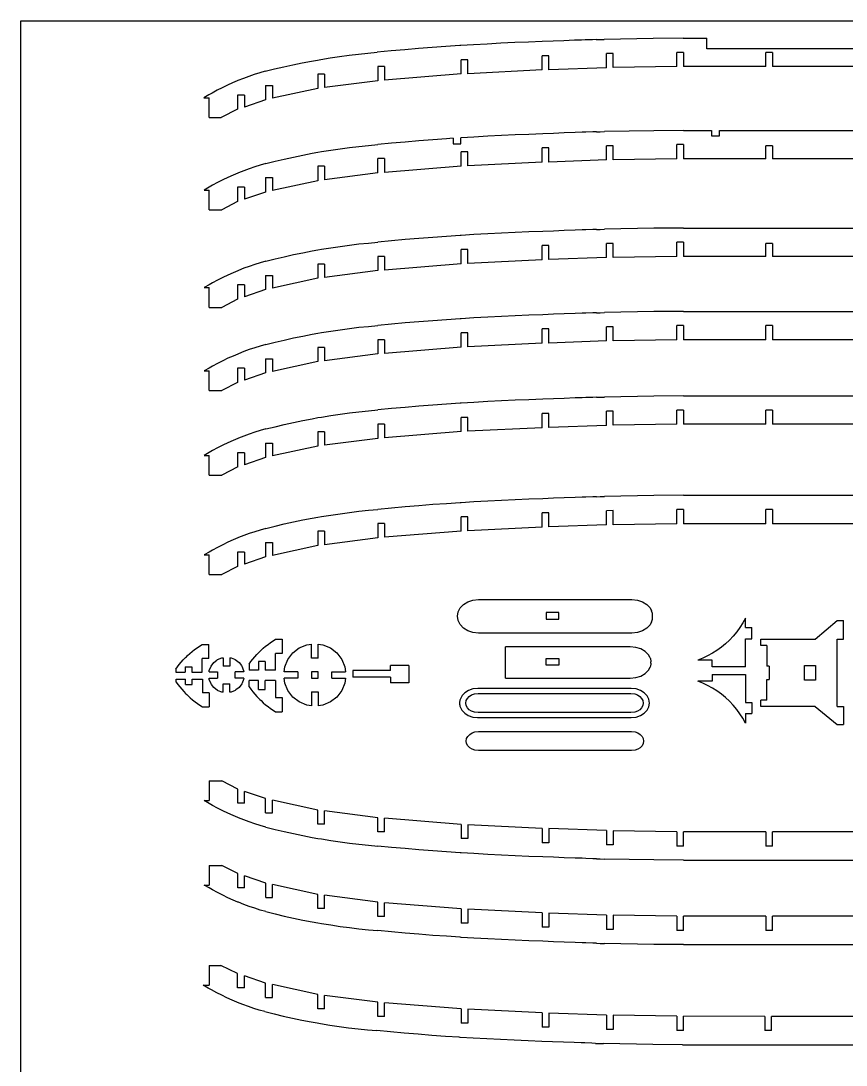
# Model space of a CAD drawing. Extents: x -131 to 131, y -146 to 146.
# Drawn here: x -130.7 to -9.9, y -7.2 to 145.6 of the extents above; entities that cross this region are included whole.
import ezdxf

# ---------------------------------------------------------------- set-up
doc = ezdxf.new("R2010")
doc.units = 0
doc.header["$MEASUREMENT"] = 0
doc.layers.get('0').update_dxf_attribs({"linetype": 'CONTINUOUS'})

msp = doc.modelspace()

# ---------------------------------------------------------------- linework, layer by layer
for p, q in [((-130.66, -145.62), (-130.66, 145.62)), ((-130.66, 145.62), (130.66, 145.62)), ((-64.42, 142.13), (-66.27, 142.02)), ((-62.4, 142.24), (-64.42, 142.13)), ((-60.39, 142.35), (-62.4, 142.24)), ((-58.38, 142.44), (-60.39, 142.35)), ((-56.36, 142.52), (-58.38, 142.44)), ((-54.35, 142.59), (-56.36, 142.52)), ((-52.77, 142.66), (-54.35, 142.59)), ((-51.2, 142.73), (-52.77, 142.66)), ((-49.62, 142.78), (-51.2, 142.73)), ((-48.6, 142.82), (-49.62, 142.78)), ((-48.05, 142.84), (-48.6, 142.82)), ((-47, 142.87), (-48.05, 142.84)), ((-46.47, 142.88), (-47, 142.87)), ((-46.47, 142.88), (-45.97, 142.9)), ((-45.97, 142.9), (-45.3, 142.92)), ((-38.11, 143.06), (-45.3, 142.92)), ((-33.74, 143.09), (-38.11, 143.06)), ((-33.74, 143.09), (-30.27, 143.09)), ((-30.27, 141.54), (-30.27, 143.09)), ((-84, 140.41), (-82.63, 140.6)), ((-82.63, 140.6), (-81.25, 140.76)), ((-81.25, 140.76), (-79.87, 140.9)), ((-79.87, 140.9), (-78.49, 141.03)), ((-76.48, 141.22), (-78.49, 141.03)), ((-74.47, 141.4), (-76.48, 141.22)), ((-72.46, 141.57), (-74.47, 141.4)), ((-70.45, 141.72), (-72.46, 141.57)), ((-68.44, 141.87), (-70.45, 141.72)), ((-66.43, 142.01), (-68.44, 141.87)), ((-66.27, 142.02), (-66.43, 142.01)), ((-43.97, 140.86), (-44.94, 140.85)), ((-44.94, 138.77), (-44.94, 140.85)), ((-43.97, 138.78), (-43.97, 140.86)), ((-33.67, 141.02), (-34.64, 141.02)), ((-34.64, 138.94), (-34.64, 141.02)), ((-33.67, 141.02), (-33.67, 138.94)), ((17.56, 141.54), (-30.27, 141.54)), ((-20.66, 141.01), (-21.63, 141.01)), ((-21.63, 138.93), (-21.63, 141.01)), ((-20.66, 141.01), (-20.66, 138.93)), ((-92.19, 138.9), (-90.83, 139.2)), ((-90.83, 139.2), (-89.48, 139.48)), ((-89.48, 139.48), (-88.11, 139.74)), ((-88.11, 139.74), (-87.24, 139.9)), ((-87.24, 139.9), (-86.75, 139.99)), ((-86.75, 139.99), (-85.38, 140.21)), ((-85.38, 140.21), (-84, 140.41)), ((-65.23, 139.94), (-66.2, 139.94)), ((-66.2, 137.86), (-66.2, 139.94)), ((-65.23, 137.9), (-65.23, 139.94)), ((-53.38, 140.53), (-54.35, 140.53)), ((-54.35, 138.44), (-54.35, 140.53)), ((-53.38, 138.47), (-53.38, 140.53)), ((-96.5, 137.76), (-97.3, 137.49)), ((-95.7, 138.01), (-96.5, 137.76)), ((-94.89, 138.25), (-95.7, 138.01)), ((-94.89, 138.25), (-93.54, 138.59)), ((-93.54, 138.59), (-92.19, 138.9)), ((-86.2, 137.82), (-87.17, 137.82)), ((-87.17, 137.82), (-87.17, 135.74)), ((-86.2, 137.82), (-86.2, 135.87)), ((-77.44, 138.95), (-78.41, 138.95)), ((-78.41, 138.95), (-78.41, 136.87)), ((-77.44, 138.95), (-77.44, 136.95)), ((-66.2, 137.86), (-77.44, 136.95)), ((-54.35, 138.44), (-65.23, 137.9)), ((-44.94, 138.77), (-53.38, 138.47)), ((-34.64, 138.94), (-43.97, 138.78)), ((-21.63, 138.93), (-33.67, 138.94)), ((-7.11, 138.93), (-20.66, 138.93)), ((-100.42, 136.22), (-101.19, 135.85)), ((-99.66, 136.56), (-100.42, 136.22)), ((-98.99, 136.85), (-99.66, 136.56)), ((-98.88, 136.89), (-98.99, 136.85)), ((-98.09, 137.2), (-98.88, 136.89)), ((-97.3, 137.49), (-98.09, 137.2)), ((-94.85, 136.17), (-93.84, 136.17)), ((-94.85, 136.17), (-94.85, 134.09)), ((-93.84, 136.17), (-93.84, 134.31)), ((-78.41, 136.87), (-86.2, 135.87)), ((-103.17, 134.8), (-103.9, 134.38)), ((-102.68, 135.07), (-103.17, 134.8)), ((-101.94, 135.47), (-102.68, 135.07)), ((-101.19, 135.85), (-101.94, 135.47)), ((-97.94, 134.77), (-98.95, 134.77)), ((-98.95, 134.77), (-98.95, 132.69)), ((-97.94, 134.77), (-97.94, 133.02)), ((-87.17, 135.74), (-93.84, 134.31)), ((-103.9, 134.38), (-103.09, 134.38)), ((-103.09, 131.49), (-103.09, 134.38)), ((-94.85, 134.09), (-97.94, 133.02)), ((-103.09, 131.49), (-101.34, 131.49)), ((-98.95, 132.69), (-101.34, 131.49)), ((-68.37, 128.37), (-70.38, 128.22)), ((-67.4, 128.44), (-68.37, 128.37)), ((-67.4, 128.44), (-67.4, 127.65)), ((-66.2, 128.52), (-66.24, 128.51)), ((-66.24, 127.65), (-66.24, 128.51)), ((-64.34, 128.63), (-66.2, 128.52)), ((-62.33, 128.75), (-64.34, 128.63)), ((-60.31, 128.85), (-62.33, 128.75)), ((-58.3, 128.94), (-60.31, 128.85)), ((-56.29, 129.02), (-58.3, 128.94)), ((-54.27, 129.1), (-56.29, 129.02)), ((-52.7, 129.16), (-54.27, 129.1)), ((-51.12, 129.23), (-52.7, 129.16)), ((-49.55, 129.28), (-51.12, 129.23)), ((-48.52, 129.32), (-49.55, 129.28)), ((-47.97, 129.34), (-48.52, 129.32)), ((-46.93, 129.37), (-47.97, 129.34)), ((-46.4, 129.39), (-46.93, 129.37)), ((-46.4, 129.39), (-45.89, 129.4)), ((-45.89, 129.4), (-45.23, 129.42)), ((-38.03, 129.56), (-45.23, 129.42)), ((-33.67, 129.59), (-38.03, 129.56)), ((-33.67, 129.59), (-29.57, 129.59)), ((-29.57, 129.59), (-29.57, 128.81)), ((-29.57, 128.81), (-28.41, 128.81)), ((-28.41, 128.81), (-28.41, 129.59)), ((-28.41, 129.59), (8.25, 129.59)), ((-85.3, 126.71), (-83.93, 126.91)), ((-83.93, 126.91), (-82.55, 127.1)), ((-82.55, 127.1), (-81.17, 127.26)), ((-81.17, 127.26), (-79.79, 127.4)), ((-79.79, 127.4), (-78.41, 127.53)), ((-76.41, 127.72), (-78.41, 127.53)), ((-74.4, 127.9), (-76.41, 127.72)), ((-72.39, 128.07), (-74.4, 127.9)), ((-70.38, 128.22), (-72.39, 128.07)), ((-67.4, 127.65), (-66.24, 127.65)), ((-53.38, 127.05), (-54.35, 127.05)), ((-54.35, 124.94), (-54.35, 127.05)), ((-53.38, 124.97), (-53.38, 127.05)), ((-43.97, 127.35), (-44.94, 127.35)), ((-44.94, 125.27), (-44.94, 127.35)), ((-43.97, 125.28), (-43.97, 127.35)), ((-33.67, 127.54), (-34.64, 127.54)), ((-34.64, 125.43), (-34.64, 127.54)), ((-33.67, 127.54), (-33.67, 125.43)), ((-20.64, 127.34), (-21.61, 127.34)), ((-21.61, 125.43), (-21.61, 127.34)), ((-20.64, 127.34), (-20.64, 125.43)), ((-93.46, 125.09), (-92.11, 125.4)), ((-92.11, 125.4), (-90.76, 125.7)), ((-90.76, 125.7), (-89.4, 125.98)), ((-89.4, 125.98), (-88.04, 126.25)), ((-88.04, 126.25), (-87.17, 126.4)), ((-87.17, 126.4), (-86.67, 126.49)), ((-86.67, 126.49), (-85.3, 126.71)), ((-77.44, 125.47), (-78.41, 125.47)), ((-78.41, 123.37), (-78.41, 125.47)), ((-77.44, 125.47), (-77.44, 123.45)), ((-65.23, 126.46), (-66.2, 126.46)), ((-66.2, 124.36), (-66.2, 126.46)), ((-65.23, 124.4), (-65.23, 126.46)), ((-34.64, 125.43), (-43.97, 125.28)), ((-21.61, 125.43), (-33.67, 125.43)), ((-7.11, 125.43), (-20.64, 125.43)), ((-97.23, 123.99), (-98.02, 123.7)), ((-96.43, 124.26), (-97.23, 123.99)), ((-95.62, 124.52), (-96.43, 124.26)), ((-94.81, 124.75), (-95.62, 124.52)), ((-94.81, 124.75), (-93.46, 125.09)), ((-86.2, 124.35), (-87.17, 124.35)), ((-87.17, 124.35), (-87.17, 122.24)), ((-86.2, 124.35), (-86.2, 122.37)), ((-66.2, 124.36), (-77.44, 123.45)), ((-54.35, 124.94), (-65.23, 124.4)), ((-44.94, 125.27), (-53.38, 124.97)), ((-101.11, 122.36), (-101.86, 121.97)), ((-100.35, 122.72), (-101.11, 122.36)), ((-99.58, 123.07), (-100.35, 122.72)), ((-98.91, 123.36), (-99.58, 123.07)), ((-98.8, 123.39), (-98.91, 123.36)), ((-98.02, 123.7), (-98.8, 123.39)), ((-94.85, 122.69), (-93.84, 122.69)), ((-94.85, 122.69), (-94.85, 120.58)), ((-93.84, 122.69), (-93.84, 120.8)), ((-87.17, 122.24), (-93.84, 120.8)), ((-78.41, 123.37), (-86.2, 122.37)), ((-103.09, 121.3), (-103.82, 120.88)), ((-103.82, 120.88), (-103.09, 120.88)), ((-102.6, 121.57), (-103.09, 121.3)), ((-103.09, 117.99), (-103.09, 120.88)), ((-101.86, 121.97), (-102.6, 121.57)), ((-97.94, 121.29), (-98.95, 121.29)), ((-98.95, 121.29), (-98.95, 119.19)), ((-97.94, 121.29), (-97.94, 119.52)), ((-98.95, 119.19), (-101.26, 117.99)), ((-94.85, 120.58), (-97.94, 119.52)), ((-103.09, 117.99), (-101.26, 117.99)), ((-58.3, 114.66), (-60.31, 114.57)), ((-56.29, 114.74), (-58.3, 114.66)), ((-54.27, 114.81), (-56.29, 114.74)), ((-52.7, 114.88), (-54.27, 114.81)), ((-51.12, 114.94), (-52.7, 114.88)), ((-49.55, 115), (-51.12, 114.94)), ((-48.52, 115.04), (-49.55, 115)), ((-47.97, 115.06), (-48.52, 115.04)), ((-46.93, 115.09), (-47.97, 115.06)), ((-46.4, 115.1), (-46.93, 115.09)), ((-46.4, 115.1), (-45.89, 115.12)), ((-45.89, 115.12), (-45.23, 115.14)), ((-38.03, 115.28), (-45.23, 115.14)), ((-33.67, 115.31), (-38.03, 115.28)), ((-33.67, 115.31), (19.39, 115.31)), ((-81.17, 112.98), (-79.79, 113.12)), ((-79.79, 113.12), (-78.41, 113.25)), ((-76.41, 113.44), (-78.41, 113.25)), ((-74.4, 113.62), (-76.41, 113.44)), ((-72.39, 113.78), (-74.4, 113.62)), ((-70.38, 113.94), (-72.39, 113.78)), ((-68.37, 114.09), (-70.38, 113.94)), ((-66.35, 114.22), (-68.37, 114.09)), ((-66.2, 114.23), (-66.35, 114.22)), ((-64.34, 114.35), (-66.2, 114.23)), ((-62.33, 114.46), (-64.34, 114.35)), ((-60.31, 114.57), (-62.33, 114.46)), ((-43.97, 113.07), (-44.94, 113.06)), ((-43.97, 111), (-43.97, 113.07)), ((-34.64, 111.15), (-34.64, 113.23)), ((-33.67, 113.23), (-34.64, 113.23)), ((-33.67, 113.23), (-33.67, 111.15)), ((-90.76, 111.42), (-89.4, 111.7)), ((-89.4, 111.7), (-88.04, 111.96)), ((-88.04, 111.96), (-87.17, 112.12)), ((-87.17, 112.12), (-86.67, 112.21)), ((-86.67, 112.21), (-85.3, 112.43)), ((-85.3, 112.43), (-83.93, 112.63)), ((-83.93, 112.63), (-82.55, 112.81)), ((-82.55, 112.81), (-81.17, 112.98)), ((-66.2, 110.07), (-66.2, 112.15)), ((-65.23, 112.15), (-66.2, 112.15)), ((-65.23, 110.12), (-65.23, 112.15)), ((-54.35, 110.65), (-54.35, 112.75)), ((-53.38, 112.75), (-54.35, 112.75)), ((-53.38, 110.69), (-53.38, 112.75)), ((-44.94, 110.98), (-44.94, 113.06)), ((-21.61, 111.15), (-21.61, 113.03)), ((-20.64, 113.03), (-21.61, 113.03)), ((-20.64, 113.03), (-20.64, 111.15)), ((-95.62, 110.23), (-96.43, 109.98)), ((-94.81, 110.47), (-95.62, 110.23)), ((-94.81, 110.47), (-93.46, 110.8)), ((-93.46, 110.8), (-92.11, 111.12)), ((-92.11, 111.12), (-90.76, 111.42)), ((-87.17, 110.04), (-87.17, 107.96)), ((-86.2, 110.04), (-87.17, 110.04)), ((-86.2, 110.04), (-86.2, 108.09)), ((-78.41, 111.17), (-78.41, 109.09)), ((-77.44, 111.17), (-78.41, 111.17)), ((-77.44, 111.17), (-77.44, 109.17)), ((-66.2, 110.07), (-77.44, 109.17)), ((-54.35, 110.65), (-65.23, 110.12)), ((-44.94, 110.98), (-53.38, 110.69)), ((-34.64, 111.15), (-43.97, 111)), ((-21.61, 111.15), (-33.67, 111.15)), ((-7.11, 111.15), (-20.64, 111.15)), ((-99.58, 108.78), (-100.35, 108.44)), ((-98.91, 109.07), (-99.58, 108.78)), ((-98.8, 109.11), (-98.91, 109.07)), ((-98.02, 109.42), (-98.8, 109.11)), ((-97.23, 109.71), (-98.02, 109.42)), ((-96.43, 109.98), (-97.23, 109.71)), ((-78.41, 109.09), (-86.2, 108.09)), ((-103.09, 107.02), (-103.82, 106.6)), ((-102.6, 107.29), (-103.09, 107.02)), ((-101.86, 107.69), (-102.6, 107.29)), ((-101.11, 108.07), (-101.86, 107.69)), ((-100.35, 108.44), (-101.11, 108.07)), ((-98.95, 106.99), (-98.95, 104.9)), ((-97.94, 106.99), (-98.95, 106.99)), ((-97.94, 106.99), (-97.94, 105.24)), ((-94.85, 108.39), (-94.85, 106.31)), ((-94.85, 108.39), (-93.84, 108.39)), ((-93.84, 108.39), (-93.84, 106.52)), ((-87.17, 107.96), (-93.84, 106.52)), ((-103.82, 106.6), (-103.09, 106.6)), ((-103.09, 103.71), (-103.09, 106.6)), ((-94.85, 106.31), (-97.94, 105.24)), ((-98.95, 104.9), (-101.26, 103.71)), ((-103.09, 103.71), (-101.26, 103.71)), ((-60.31, 102.38), (-62.33, 102.27)), ((-58.3, 102.47), (-60.31, 102.38)), ((-56.29, 102.55), (-58.3, 102.47)), ((-54.27, 102.62), (-56.29, 102.55)), ((-52.7, 102.69), (-54.27, 102.62)), ((-51.12, 102.75), (-52.7, 102.69)), ((-49.55, 102.81), (-51.12, 102.75)), ((-48.52, 102.85), (-49.55, 102.81)), ((-47.97, 102.86), (-48.52, 102.85)), ((-46.93, 102.9), (-47.97, 102.86)), ((-46.4, 102.91), (-46.93, 102.9)), ((-46.4, 102.91), (-45.89, 102.93)), ((-45.89, 102.93), (-45.23, 102.95)), ((-38.03, 103.09), (-45.23, 102.95)), ((-33.67, 103.12), (-38.03, 103.09)), ((-33.67, 103.12), (19.39, 103.12)), ((-81.17, 100.79), (-79.79, 100.93)), ((-79.79, 100.93), (-78.41, 101.06)), ((-76.41, 101.25), (-78.41, 101.06)), ((-74.4, 101.43), (-76.41, 101.25)), ((-72.39, 101.59), (-74.4, 101.43)), ((-70.38, 101.75), (-72.39, 101.59)), ((-68.37, 101.9), (-70.38, 101.75)), ((-66.35, 102.03), (-68.37, 101.9)), ((-66.2, 102.04), (-66.35, 102.03)), ((-64.34, 102.16), (-66.2, 102.04)), ((-62.33, 102.27), (-64.34, 102.16)), ((-43.97, 100.88), (-44.94, 100.87)), ((-44.94, 98.79), (-44.94, 100.87)), ((-43.97, 98.81), (-43.97, 100.88)), ((-34.64, 98.96), (-34.64, 101.04)), ((-33.67, 101.04), (-34.64, 101.04)), ((-33.67, 101.04), (-33.67, 98.96)), ((-21.61, 98.96), (-21.61, 101.04)), ((-20.64, 101.04), (-21.61, 101.04)), ((-20.64, 101.04), (-20.64, 98.96)), ((-90.76, 99.23), (-89.4, 99.51)), ((-89.4, 99.51), (-88.04, 99.77)), ((-88.04, 99.77), (-87.17, 99.93)), ((-87.17, 99.93), (-86.67, 100.01)), ((-86.67, 100.01), (-85.3, 100.24)), ((-85.3, 100.24), (-83.93, 100.44)), ((-83.93, 100.44), (-82.55, 100.62)), ((-82.55, 100.62), (-81.17, 100.79)), ((-66.2, 97.88), (-66.2, 99.96)), ((-65.23, 99.96), (-66.2, 99.96)), ((-65.23, 97.93), (-65.23, 99.96)), ((-54.35, 98.46), (-54.35, 100.56)), ((-53.38, 100.56), (-54.35, 100.56)), ((-53.38, 98.49), (-53.38, 100.56)), ((-96.43, 97.79), (-97.23, 97.52)), ((-95.62, 98.04), (-96.43, 97.79)), ((-94.81, 98.28), (-95.62, 98.04)), ((-94.81, 98.28), (-93.46, 98.61)), ((-93.46, 98.61), (-92.11, 98.93)), ((-92.11, 98.93), (-90.76, 99.23)), ((-87.17, 97.85), (-87.17, 95.77)), ((-86.2, 97.85), (-87.17, 97.85)), ((-86.2, 97.85), (-86.2, 95.9)), ((-78.41, 98.98), (-78.41, 96.9)), ((-77.44, 98.98), (-78.41, 98.98)), ((-77.44, 98.98), (-77.44, 96.98)), ((-66.2, 97.88), (-77.44, 96.98)), ((-54.35, 98.46), (-65.23, 97.93)), ((-44.94, 98.79), (-53.38, 98.49)), ((-34.64, 98.96), (-43.97, 98.81)), ((-21.61, 98.96), (-33.67, 98.96)), ((-7.11, 98.96), (-20.64, 98.96)), ((-99.58, 96.59), (-100.35, 96.25)), ((-98.91, 96.88), (-99.58, 96.59)), ((-98.8, 96.92), (-98.91, 96.88)), ((-98.02, 97.23), (-98.8, 96.92)), ((-97.23, 97.52), (-98.02, 97.23)), ((-78.41, 96.9), (-86.2, 95.9)), ((-103.09, 94.82), (-103.82, 94.41)), ((-102.6, 95.1), (-103.09, 94.82)), ((-101.86, 95.5), (-102.6, 95.1)), ((-101.11, 95.88), (-101.86, 95.5)), ((-100.35, 96.25), (-101.11, 95.88)), ((-98.95, 94.8), (-98.95, 92.7)), ((-97.94, 94.8), (-98.95, 94.8)), ((-97.94, 94.8), (-97.94, 93.05)), ((-94.85, 96.2), (-94.85, 94.12)), ((-94.85, 96.2), (-93.84, 96.2)), ((-93.84, 96.2), (-93.84, 94.33)), ((-87.17, 95.77), (-93.84, 94.33)), ((-103.82, 94.41), (-103.09, 94.41)), ((-103.09, 91.52), (-103.09, 94.41)), ((-94.85, 94.12), (-97.94, 93.05)), ((-98.95, 92.7), (-101.26, 91.52)), ((-103.09, 91.52), (-101.26, 91.52)), ((-56.29, 90.19), (-58.3, 90.11)), ((-54.27, 90.26), (-56.29, 90.19)), ((-52.7, 90.33), (-54.27, 90.26)), ((-51.12, 90.39), (-52.7, 90.33)), ((-49.55, 90.45), (-51.12, 90.39)), ((-48.52, 90.49), (-49.55, 90.45)), ((-47.97, 90.51), (-48.52, 90.49)), ((-46.93, 90.54), (-47.97, 90.51)), ((-46.4, 90.55), (-46.93, 90.54)), ((-46.4, 90.55), (-45.89, 90.57)), ((-45.89, 90.57), (-45.23, 90.59)), ((-38.03, 90.73), (-45.23, 90.59)), ((-33.67, 90.76), (-38.03, 90.73)), ((-33.67, 90.76), (19.39, 90.76)), ((-79.79, 88.57), (-78.41, 88.7)), ((-76.41, 88.89), (-78.41, 88.7)), ((-74.4, 89.07), (-76.41, 88.89)), ((-72.39, 89.23), (-74.4, 89.07)), ((-70.38, 89.39), (-72.39, 89.23)), ((-68.37, 89.54), (-70.38, 89.39)), ((-66.35, 89.67), (-68.37, 89.54)), ((-66.2, 89.68), (-66.35, 89.67)), ((-64.34, 89.8), (-66.2, 89.68)), ((-62.33, 89.91), (-64.34, 89.8)), ((-60.31, 90.02), (-62.33, 89.91)), ((-58.3, 90.11), (-60.31, 90.02)), ((-34.64, 86.6), (-34.64, 88.68)), ((-33.67, 88.68), (-34.64, 88.68)), ((-33.67, 88.68), (-33.67, 86.6)), ((-21.61, 86.6), (-21.61, 88.68)), ((-20.64, 88.68), (-21.61, 88.68)), ((-20.64, 88.68), (-20.64, 86.6)), ((-90.76, 86.87), (-89.4, 87.15)), ((-89.4, 87.15), (-88.04, 87.41)), ((-88.04, 87.41), (-87.17, 87.57)), ((-87.17, 87.57), (-86.67, 87.66)), ((-86.67, 87.66), (-85.3, 87.88)), ((-85.3, 87.88), (-83.93, 88.08)), ((-83.93, 88.08), (-82.55, 88.26)), ((-82.55, 88.26), (-81.17, 88.43)), ((-81.17, 88.43), (-79.79, 88.57)), ((-66.2, 85.53), (-66.2, 87.61)), ((-65.23, 87.61), (-66.2, 87.61)), ((-65.23, 85.57), (-65.23, 87.61)), ((-54.35, 86.1), (-54.35, 88.2)), ((-53.38, 88.2), (-54.35, 88.2)), ((-53.38, 86.14), (-53.38, 88.2)), ((-44.94, 86.44), (-44.94, 88.52)), ((-43.97, 88.52), (-44.94, 88.52)), ((-43.97, 86.45), (-43.97, 88.52)), ((-95.62, 85.68), (-96.43, 85.43)), ((-94.81, 85.92), (-95.62, 85.68)), ((-94.81, 85.92), (-93.46, 86.25)), ((-93.46, 86.25), (-92.11, 86.57)), ((-92.11, 86.57), (-90.76, 86.87)), ((-78.41, 86.62), (-78.41, 84.54)), ((-77.44, 86.62), (-78.41, 86.62)), ((-77.44, 86.62), (-77.44, 84.62)), ((-54.35, 86.1), (-65.23, 85.57)), ((-44.94, 86.44), (-53.38, 86.14)), ((-34.64, 86.6), (-43.97, 86.45)), ((-21.61, 86.6), (-33.67, 86.6)), ((-7.11, 86.6), (-20.64, 86.6)), ((-99.58, 84.23), (-100.35, 83.89)), ((-98.91, 84.52), (-99.58, 84.23)), ((-98.8, 84.56), (-98.91, 84.52)), ((-98.02, 84.87), (-98.8, 84.56)), ((-97.23, 85.16), (-98.02, 84.87)), ((-96.43, 85.43), (-97.23, 85.16)), ((-87.17, 85.49), (-87.17, 83.41)), ((-86.2, 85.49), (-87.17, 85.49)), ((-86.2, 85.49), (-86.2, 83.54)), ((-78.41, 84.54), (-86.2, 83.54)), ((-66.2, 85.53), (-77.44, 84.62)), ((-102.6, 82.74), (-103.09, 82.47)), ((-101.86, 83.14), (-102.6, 82.74)), ((-101.11, 83.52), (-101.86, 83.14)), ((-100.35, 83.89), (-101.11, 83.52)), ((-94.85, 83.84), (-94.85, 81.76)), ((-94.85, 83.84), (-93.84, 83.84)), ((-93.84, 83.84), (-93.84, 81.97)), ((-87.17, 83.41), (-93.84, 81.97)), ((-103.09, 82.47), (-103.82, 82.05)), ((-103.82, 82.05), (-103.09, 82.05)), ((-103.09, 79.16), (-103.09, 82.05)), ((-98.95, 82.44), (-98.95, 80.35)), ((-97.94, 82.44), (-98.95, 82.44)), ((-97.94, 82.44), (-97.94, 80.69)), ((-94.85, 81.76), (-97.94, 80.69)), ((-98.91, 80.35), (-101.26, 79.16)), ((-98.91, 80.35), (-98.95, 80.35)), ((-103.09, 79.16), (-101.26, 79.16)), ((-68.37, 74.98), (-70.38, 74.84)), ((-66.35, 75.12), (-68.37, 74.98)), ((-66.2, 75.13), (-66.35, 75.12)), ((-64.34, 75.24), (-66.2, 75.13)), ((-62.33, 75.36), (-64.34, 75.24)), ((-60.31, 75.46), (-62.33, 75.36)), ((-58.3, 75.55), (-60.31, 75.46)), ((-56.29, 75.64), (-58.3, 75.55)), ((-54.27, 75.71), (-56.29, 75.64)), ((-52.7, 75.78), (-54.27, 75.71)), ((-51.12, 75.84), (-52.7, 75.78)), ((-49.55, 75.9), (-51.12, 75.84)), ((-48.52, 75.93), (-49.55, 75.9)), ((-47.97, 75.95), (-48.52, 75.93)), ((-46.93, 75.98), (-47.97, 75.95)), ((-46.4, 76), (-46.93, 75.98)), ((-46.4, 76), (-45.89, 76.01)), ((-45.89, 76.01), (-45.23, 76.03)), ((-38.03, 76.17), (-45.23, 76.03)), ((-33.67, 76.21), (-38.03, 76.17)), ((-33.67, 76.21), (19.39, 76.21)), ((-85.3, 73.32), (-83.93, 73.52)), ((-83.93, 73.52), (-82.55, 73.71)), ((-82.55, 73.71), (-81.17, 73.87)), ((-81.17, 73.87), (-79.79, 74.02)), ((-79.79, 74.02), (-78.41, 74.14)), ((-76.41, 74.33), (-78.41, 74.14)), ((-74.4, 74.51), (-76.41, 74.33)), ((-72.39, 74.68), (-74.4, 74.51)), ((-70.38, 74.84), (-72.39, 74.68)), ((-54.35, 71.55), (-54.35, 73.64)), ((-53.38, 73.64), (-54.35, 73.64)), ((-53.38, 71.58), (-53.38, 73.64)), ((-43.97, 73.97), (-44.94, 73.96)), ((-44.94, 71.88), (-44.94, 73.96)), ((-43.97, 71.89), (-43.97, 73.97)), ((-34.64, 72.05), (-34.64, 74.13)), ((-33.67, 74.13), (-34.64, 74.13)), ((-33.67, 74.13), (-33.67, 72.05)), ((-21.61, 72.05), (-21.61, 74.13)), ((-20.64, 74.13), (-21.61, 74.13)), ((-20.64, 74.13), (-20.64, 72.05)), ((-93.46, 71.7), (-92.11, 72.02)), ((-92.11, 72.02), (-90.76, 72.32)), ((-90.76, 72.32), (-89.4, 72.6)), ((-89.4, 72.6), (-88.04, 72.86)), ((-88.04, 72.86), (-87.17, 73.02)), ((-87.17, 73.02), (-86.67, 73.1)), ((-86.67, 73.1), (-85.3, 73.32)), ((-78.41, 72.06), (-78.41, 69.98)), ((-77.44, 72.06), (-78.41, 72.06)), ((-77.44, 72.06), (-77.44, 70.06)), ((-66.2, 70.97), (-66.2, 73.05)), ((-65.23, 73.05), (-66.2, 73.05)), ((-65.23, 71.02), (-65.23, 73.05)), ((-44.94, 71.88), (-53.38, 71.58)), ((-34.64, 72.05), (-43.97, 71.89)), ((-21.61, 72.05), (-33.67, 72.05)), ((-7.11, 72.05), (-20.64, 72.05)), ((-98.02, 70.31), (-98.8, 70.01)), ((-97.23, 70.6), (-98.02, 70.31)), ((-96.43, 70.88), (-97.23, 70.6)), ((-95.62, 71.13), (-96.43, 70.88)), ((-94.81, 71.36), (-95.62, 71.13)), ((-94.81, 71.36), (-93.46, 71.7)), ((-87.17, 70.94), (-87.17, 68.86)), ((-86.2, 70.94), (-87.17, 70.94)), ((-86.2, 70.94), (-86.2, 68.98)), ((-66.2, 70.97), (-77.44, 70.06)), ((-54.35, 71.55), (-65.23, 71.02)), ((-101.11, 68.97), (-101.86, 68.59)), ((-100.35, 69.33), (-101.11, 68.97)), ((-99.58, 69.68), (-100.35, 69.33)), ((-98.91, 69.97), (-99.58, 69.68)), ((-98.8, 70.01), (-98.91, 69.97)), ((-94.85, 69.28), (-94.85, 67.19)), ((-94.85, 69.28), (-93.84, 69.28)), ((-93.84, 69.28), (-93.84, 67.41)), ((-87.17, 68.86), (-93.84, 67.41)), ((-78.41, 69.98), (-86.2, 68.98)), ((-103.09, 67.91), (-103.82, 67.49)), ((-103.82, 67.49), (-103.09, 67.49)), ((-102.6, 68.19), (-103.09, 67.91)), ((-103.09, 64.6), (-103.09, 67.49)), ((-101.86, 68.59), (-102.6, 68.19)), ((-98.95, 67.88), (-98.95, 65.78)), ((-97.94, 67.88), (-98.95, 67.88)), ((-97.94, 67.88), (-97.94, 66.13)), ((-98.95, 65.78), (-101.26, 64.6)), ((-94.85, 67.19), (-97.94, 66.13)), ((-103.09, 64.6), (-101.26, 64.6)), ((-66.64, 59.16), (-66.35, 59.73)), ((-66.35, 59.73), (-65.87, 60.24)), ((-65.87, 60.24), (-65.25, 60.63)), ((-65.25, 60.63), (-64.52, 60.87)), ((-64.52, 60.87), (-63.66, 60.96)), ((-63.66, 60.96), (-41.22, 60.96)), ((-41.22, 60.96), (-40.39, 60.87)), ((-40.39, 60.87), (-39.66, 60.63)), ((-39.66, 60.63), (-39.03, 60.24)), ((-39.03, 60.24), (-38.55, 59.73)), ((-38.55, 59.73), (-38.34, 59.32)), ((-66.76, 58.5), (-66.64, 59.16)), ((-66.65, 57.87), (-66.76, 58.5)), ((-51.92, 59.07), (-53.76, 59.07)), ((-53.76, 59.07), (-53.76, 58.1)), ((-53.76, 58.1), (-51.92, 58.1)), ((-51.92, 58.1), (-51.92, 59.07)), ((-38.34, 59.32), (-38.34, 59.31)), ((-38.3, 59.18), (-38.34, 59.31)), ((-38.26, 59.05), (-38.3, 59.18)), ((-38.23, 58.91), (-38.26, 59.05)), ((-38.26, 57.95), (-38.23, 58.08)), ((-38.21, 58.77), (-38.23, 58.91)), ((-38.23, 58.08), (-38.21, 58.22)), ((-38.19, 58.5), (-38.21, 58.77)), ((-38.21, 58.22), (-38.19, 58.5)), ((-24.6, 58.22), (-24.99, 57.53)), ((-24.6, 56.85), (-24.6, 58.22)), ((-66.37, 57.3), (-66.65, 57.87)), ((-65.89, 56.79), (-66.37, 57.3)), ((-65.25, 56.38), (-65.89, 56.79)), ((-39.03, 56.77), (-39.66, 56.37)), ((-38.55, 57.27), (-39.03, 56.77)), ((-38.34, 57.68), (-38.55, 57.27)), ((-38.34, 57.69), (-38.3, 57.81)), ((-38.34, 57.68), (-38.34, 57.69)), ((-38.3, 57.81), (-38.26, 57.95)), ((-25.41, 56.86), (-25.88, 56.22)), ((-24.99, 57.53), (-25.41, 56.86)), ((-24.6, 56.85), (-23.65, 56.85)), ((-23.65, 55.23), (-23.65, 56.85)), ((-14.4, 55.18), (-11.2, 57.88)), ((-11.2, 57.88), (-10.26, 57.88)), ((-10.26, 55.18), (-10.26, 57.88)), ((-93.75, 54.92), (-93.37, 55.16)), ((-93.37, 55.16), (-92.4, 55.16)), ((-92.4, 55.16), (-92.4, 53.08)), ((-64.5, 56.13), (-65.25, 56.38)), ((-63.66, 56.04), (-64.5, 56.13)), ((-41.22, 56.04), (-63.66, 56.04)), ((-40.39, 56.13), (-41.22, 56.04)), ((-39.66, 56.37), (-40.39, 56.13)), ((-26.93, 55.03), (-27.51, 54.49)), ((-26.39, 55.61), (-26.93, 55.03)), ((-25.88, 56.22), (-26.39, 55.61)), ((-24.6, 51.13), (-24.6, 55.23)), ((-24.6, 55.23), (-23.65, 55.23)), ((-22.37, 54.24), (-22.37, 55.18)), ((-22.37, 55.18), (-14.4, 55.18)), ((-11.2, 55.18), (-10.26, 55.18)), ((-11.2, 45.29), (-11.2, 55.18)), ((-105.58, 53.36), (-105.23, 53.63)), ((-105.23, 53.63), (-104.87, 53.9)), ((-104.87, 53.9), (-104.5, 54.15)), ((-104.5, 54.15), (-104.12, 54.39)), ((-104.12, 54.39), (-103.15, 54.39)), ((-103.15, 52.31), (-103.15, 54.39)), ((-95.68, 53.36), (-95.5, 53.54)), ((-95.5, 53.54), (-95.17, 53.84)), ((-95.17, 53.84), (-94.83, 54.13)), ((-94.83, 54.13), (-94.48, 54.4)), ((-94.48, 54.4), (-94.12, 54.67)), ((-94.12, 54.67), (-93.75, 54.92)), ((-90.86, 53.14), (-89.92, 53.87)), ((-89.92, 53.87), (-88.82, 54.32)), ((-88.82, 54.32), (-88.12, 54.41)), ((-88.12, 52.4), (-88.12, 54.41)), ((-87.15, 52.4), (-87.15, 54.41)), ((-87.15, 54.41), (-86.46, 54.32)), ((-86.46, 54.32), (-85.36, 53.87)), ((-85.36, 53.87), (-84.41, 53.14)), ((-41.47, 54.05), (-59.73, 54.04)), ((-59.73, 49.45), (-59.73, 54.04)), ((-40.64, 53.96), (-41.47, 54.05)), ((-39.91, 53.73), (-40.64, 53.96)), ((-39.29, 53.37), (-39.91, 53.73)), ((-28.77, 53.51), (-29.44, 53.09)), ((-28.13, 53.98), (-28.77, 53.51)), ((-27.51, 54.49), (-28.13, 53.98)), ((-21.49, 54.24), (-22.37, 54.24)), ((-21.49, 54.24), (-21.49, 51.23)), ((-107.18, 51.8), (-106.88, 52.13)), ((-106.88, 52.13), (-106.61, 52.41)), ((-106.61, 52.41), (-106.57, 52.46)), ((-106.57, 52.46), (-106.43, 52.59)), ((-106.43, 52.59), (-106.25, 52.77)), ((-106.25, 52.77), (-105.92, 53.07)), ((-105.92, 53.07), (-105.58, 53.36)), ((-104.12, 50.31), (-104.12, 52.31)), ((-103.15, 52.31), (-104.12, 52.31)), ((-102.4, 51.76), (-101.96, 52.1)), ((-101.96, 52.1), (-101.87, 52.17)), ((-101.87, 52.17), (-101.24, 52.43)), ((-101.24, 52.43), (-101.05, 52.45)), ((-101.05, 52.45), (-101.05, 51.21)), ((-100.08, 52.45), (-99.89, 52.43)), ((-100.08, 52.45), (-100.08, 51.21)), ((-99.89, 52.43), (-99.37, 52.21)), ((-99.37, 52.21), (-99.27, 52.17)), ((-99.27, 52.17), (-98.73, 51.76)), ((-96.99, 51.88), (-96.72, 52.23)), ((-96.72, 52.23), (-96.43, 52.57)), ((-96.43, 52.57), (-96.13, 52.91)), ((-96.13, 52.91), (-95.86, 53.18)), ((-95.86, 53.18), (-95.82, 53.23)), ((-95.82, 53.23), (-95.68, 53.36)), ((-93.37, 50.6), (-93.37, 53.08)), ((-92.4, 53.08), (-93.37, 53.08)), ((-92.04, 51.1), (-91.59, 52.2)), ((-91.59, 52.2), (-90.86, 53.14)), ((-87.15, 52.4), (-88.12, 52.4)), ((-84.41, 53.14), (-83.69, 52.2)), ((-83.69, 52.2), (-83.23, 51.1)), ((-53.76, 51.35), (-53.76, 52.32)), ((-53.76, 52.32), (-51.92, 52.32)), ((-51.92, 52.32), (-51.92, 51.35)), ((-38.81, 52.89), (-39.29, 53.37)), ((-38.55, 52.41), (-38.81, 52.89)), ((-38.55, 52.41), (-38.51, 52.3)), ((-38.55, 52.41), (-38.55, 52.41)), ((-38.51, 52.3), (-38.49, 52.19)), ((-38.49, 52.19), (-38.47, 52.08)), ((-38.47, 52.08), (-38.46, 51.97)), ((-38.46, 51.97), (-38.45, 51.85)), ((-30.85, 52.37), (-31.59, 52.08)), ((-29.46, 52.08), (-31.59, 52.08)), ((-30.14, 52.71), (-30.85, 52.37)), ((-29.44, 53.09), (-30.14, 52.71)), ((-29.46, 51.13), (-29.46, 52.08)), ((-108, 50.75), (-107.74, 51.11)), ((-108, 50.75), (-108, 50.31)), ((-107.74, 51.11), (-107.47, 51.46)), ((-107.47, 51.46), (-107.18, 51.8)), ((-106.61, 51.12), (-105.64, 51.12)), ((-106.61, 51.12), (-106.61, 50.31)), ((-105.64, 51.12), (-105.64, 50.31)), ((-103.1, 50.4), (-103.08, 50.59)), ((-103.08, 50.59), (-102.82, 51.22)), ((-102.82, 51.22), (-102.4, 51.76)), ((-100.08, 51.21), (-101.05, 51.21)), ((-98.73, 51.76), (-98.38, 51.31)), ((-98.38, 51.31), (-98.31, 51.22)), ((-98.31, 51.22), (-98.06, 50.59)), ((-98.06, 50.59), (-98.03, 50.4)), ((-97.25, 51.52), (-96.99, 51.88)), ((-97.25, 51.52), (-97.25, 50.6)), ((-95.86, 50.6), (-97.25, 50.6)), ((-94.89, 51.89), (-95.86, 51.89)), ((-95.86, 51.89), (-95.86, 50.6)), ((-94.89, 51.89), (-94.89, 50.6)), ((-93.37, 50.6), (-94.89, 50.6)), ((-92.13, 50.4), (-92.04, 51.1)), ((-83.23, 51.1), (-83.14, 50.4)), ((-82.09, 50.56), (-82.09, 49.59)), ((-76.55, 50.56), (-82.09, 50.56)), ((-73.88, 51.32), (-76.55, 51.32)), ((-76.55, 50.56), (-76.55, 51.32)), ((-73.88, 51.32), (-73.88, 48.76)), ((-51.92, 51.35), (-53.76, 51.35)), ((-39.29, 50.13), (-38.81, 50.6)), ((-38.81, 50.6), (-38.55, 51.08)), ((-38.52, 51.19), (-38.55, 51.09)), ((-38.55, 51.09), (-38.55, 51.08)), ((-38.49, 51.3), (-38.52, 51.19)), ((-38.47, 51.41), (-38.49, 51.3)), ((-38.46, 51.52), (-38.47, 51.41)), ((-38.45, 51.63), (-38.46, 51.52)), ((-38.44, 51.74), (-38.45, 51.85)), ((-38.45, 51.63), (-38.44, 51.74)), ((-24.6, 51.13), (-29.46, 51.13)), ((-21.13, 51.23), (-21.49, 51.23)), ((-21.13, 51.23), (-21.13, 49.24)), ((-15.97, 51.31), (-14.35, 51.31)), ((-15.97, 49.17), (-15.97, 51.31)), ((-14.35, 51.31), (-14.35, 49.17)), ((-108, 50.31), (-106.61, 50.31)), ((-107.94, 48.89), (-107.94, 49.32)), ((-107.94, 49.32), (-106.55, 49.32)), ((-106.55, 48.52), (-106.55, 49.32)), ((-105.64, 50.31), (-104.12, 50.31)), ((-105.58, 49.32), (-104.06, 49.32)), ((-105.58, 48.52), (-105.58, 49.32)), ((-104.06, 49.32), (-104.06, 47.33)), ((-103.1, 50.4), (-101.86, 50.4)), ((-103.08, 49.25), (-103.1, 49.43)), ((-103.1, 49.43), (-101.86, 49.43)), ((-102.82, 48.62), (-103.08, 49.25)), ((-101.86, 50.4), (-101.86, 49.43)), ((-99.27, 49.43), (-99.27, 50.4)), ((-98.03, 50.4), (-99.27, 50.4)), ((-98.03, 49.43), (-99.27, 49.43)), ((-98.06, 49.25), (-98.27, 48.72)), ((-98.03, 49.43), (-98.06, 49.25)), ((-95.86, 49.1), (-97.25, 49.1)), ((-97.25, 48.18), (-97.25, 49.1)), ((-95.86, 47.81), (-95.86, 49.1)), ((-94.89, 47.81), (-94.89, 49.1)), ((-93.37, 49.1), (-94.89, 49.1)), ((-93.37, 49.1), (-93.37, 46.62)), ((-90.12, 50.4), (-92.13, 50.4)), ((-92.04, 48.74), (-92.13, 49.43)), ((-90.12, 49.43), (-92.13, 49.43)), ((-90.12, 50.4), (-90.12, 49.43)), ((-88.12, 50.4), (-88.12, 49.43)), ((-87.15, 50.4), (-88.12, 50.4)), ((-88.12, 49.43), (-87.15, 49.43)), ((-87.15, 49.43), (-87.15, 50.4)), ((-85.16, 49.43), (-85.16, 50.4)), ((-85.16, 50.4), (-83.14, 50.4)), ((-85.16, 49.43), (-83.14, 49.43)), ((-83.14, 49.43), (-83.23, 48.74)), ((-76.55, 49.59), (-82.09, 49.59)), ((-76.55, 49.59), (-76.55, 48.76)), ((-59.73, 49.45), (-41.47, 49.45)), ((-41.47, 49.45), (-40.64, 49.53)), ((-40.64, 49.53), (-39.91, 49.76)), ((-39.91, 49.76), (-39.29, 50.13)), ((-29.46, 49.02), (-31.59, 49.02)), ((-30.85, 48.73), (-31.59, 49.02)), ((-29.46, 49.97), (-24.6, 49.97)), ((-29.46, 49.97), (-29.46, 49.02)), ((-24.6, 49.97), (-24.6, 45.88)), ((-21.49, 46.23), (-21.49, 49.24)), ((-21.49, 49.24), (-21.13, 49.24)), ((-14.35, 49.17), (-15.97, 49.17)), ((-107.94, 48.89), (-107.68, 48.53)), ((-107.68, 48.53), (-107.4, 48.18)), ((-107.4, 48.18), (-107.12, 47.84)), ((-107.12, 47.84), (-106.82, 47.5)), ((-106.82, 47.5), (-106.55, 47.23)), ((-106.55, 48.52), (-105.58, 48.52)), ((-102.75, 48.53), (-102.82, 48.62)), ((-102.4, 48.08), (-102.75, 48.53)), ((-101.87, 47.67), (-102.4, 48.08)), ((-101.76, 47.62), (-101.87, 47.67)), ((-101.24, 47.41), (-101.76, 47.62)), ((-101.05, 47.38), (-101.24, 47.41)), ((-101.05, 48.63), (-100.08, 48.63)), ((-101.05, 47.38), (-101.05, 48.63)), ((-100.08, 47.38), (-100.08, 48.63)), ((-99.89, 47.41), (-100.08, 47.38)), ((-99.27, 47.67), (-99.89, 47.41)), ((-99.18, 47.74), (-99.27, 47.67)), ((-98.73, 48.08), (-99.18, 47.74)), ((-98.31, 48.62), (-98.73, 48.08)), ((-98.27, 48.72), (-98.31, 48.62)), ((-97.25, 48.18), (-96.99, 47.82)), ((-96.99, 47.82), (-96.72, 47.47)), ((-96.72, 47.47), (-96.43, 47.13)), ((-95.86, 47.81), (-94.89, 47.81)), ((-91.59, 47.64), (-92.04, 48.74)), ((-90.86, 46.69), (-91.59, 47.64)), ((-88.12, 47.44), (-88.12, 45.42)), ((-88.12, 47.44), (-87.15, 47.44)), ((-87.15, 47.44), (-87.15, 45.42)), ((-83.69, 47.64), (-84.41, 46.69)), ((-83.23, 48.74), (-83.69, 47.64)), ((-73.88, 48.76), (-76.55, 48.76)), ((-65.14, 47.65), (-65.66, 47.33)), ((-64.51, 47.87), (-65.14, 47.65)), ((-63.77, 47.95), (-64.51, 47.87)), ((-41.33, 47.95), (-63.77, 47.95)), ((-40.59, 47.87), (-41.33, 47.95)), ((-39.96, 47.65), (-40.59, 47.87)), ((-39.42, 47.32), (-39.96, 47.65)), ((-30.14, 48.39), (-30.85, 48.73)), ((-29.44, 48.01), (-30.14, 48.39)), ((-28.77, 47.59), (-29.44, 48.01)), ((-28.13, 47.12), (-28.77, 47.59)), ((-106.55, 47.23), (-106.51, 47.18)), ((-106.51, 47.18), (-106.37, 47.05)), ((-106.37, 47.05), (-106.19, 46.87)), ((-106.19, 46.87), (-105.86, 46.57)), ((-105.86, 46.57), (-105.52, 46.28)), ((-105.52, 46.28), (-105.17, 46.01)), ((-105.17, 46.01), (-104.81, 45.74)), ((-103.09, 47.33), (-104.06, 47.33)), ((-103.09, 47.33), (-103.09, 45.25)), ((-96.43, 47.13), (-96.13, 46.79)), ((-96.13, 46.79), (-95.86, 46.52)), ((-95.86, 46.52), (-95.82, 46.47)), ((-95.82, 46.47), (-95.68, 46.34)), ((-95.68, 46.34), (-95.5, 46.16)), ((-95.5, 46.16), (-95.17, 45.86)), ((-95.17, 45.86), (-94.83, 45.57)), ((-93.37, 46.62), (-92.4, 46.62)), ((-92.4, 46.62), (-92.4, 44.54)), ((-89.92, 45.97), (-90.86, 46.69)), ((-88.82, 45.51), (-89.92, 45.97)), ((-85.36, 45.97), (-86.46, 45.51)), ((-84.41, 46.69), (-85.36, 45.97)), ((-66.45, 45.89), (-66.46, 45.8)), ((-66.43, 46.07), (-66.45, 45.98)), ((-66.45, 45.98), (-66.45, 45.89)), ((-66.41, 46.16), (-66.43, 46.07)), ((-66.39, 46.25), (-66.41, 46.16)), ((-66.36, 46.34), (-66.39, 46.25)), ((-66.08, 46.9), (-66.36, 46.34)), ((-65.66, 47.33), (-66.08, 46.9)), ((-65.53, 45.81), (-65.47, 46.17)), ((-65.47, 46.17), (-65.3, 46.5)), ((-65.3, 46.5), (-65.03, 46.79)), ((-65.03, 46.79), (-64.68, 47.01)), ((-64.68, 47.01), (-64.28, 47.14)), ((-64.28, 47.14), (-63.74, 47.2)), ((-63.74, 47.2), (-41.36, 47.2)), ((-41.36, 47.2), (-40.82, 47.14)), ((-40.82, 47.14), (-40.42, 47.01)), ((-40.42, 47.01), (-40.07, 46.79)), ((-40.07, 46.79), (-39.8, 46.5)), ((-39.8, 46.5), (-39.63, 46.17)), ((-39.63, 46.17), (-39.57, 45.81)), ((-39, 46.88), (-39.42, 47.32)), ((-38.74, 46.36), (-39, 46.88)), ((-38.65, 45.81), (-38.74, 46.36)), ((-27.51, 46.62), (-28.13, 47.12)), ((-26.93, 46.07), (-27.51, 46.62)), ((-26.39, 45.5), (-26.93, 46.07)), ((-24.6, 45.88), (-23.65, 45.88)), ((-23.65, 45.88), (-23.65, 44.26)), ((-22.37, 45.29), (-22.37, 46.23)), ((-21.49, 46.23), (-22.37, 46.23)), ((-104.81, 45.74), (-104.44, 45.49)), ((-104.44, 45.49), (-104.06, 45.25)), ((-104.06, 45.25), (-103.09, 45.25)), ((-94.83, 45.57), (-94.48, 45.3)), ((-94.48, 45.3), (-94.12, 45.03)), ((-94.12, 45.03), (-93.75, 44.78)), ((-93.75, 44.78), (-93.37, 44.54)), ((-93.37, 44.54), (-92.4, 44.54)), ((-88.12, 45.42), (-88.82, 45.51)), ((-86.46, 45.51), (-87.15, 45.42)), ((-66.46, 45.8), (-66.45, 45.71)), ((-66.45, 45.71), (-66.44, 45.62)), ((-66.44, 45.62), (-66.43, 45.53)), ((-66.43, 45.53), (-66.41, 45.44)), ((-66.41, 45.44), (-66.39, 45.35)), ((-66.39, 45.35), (-66.36, 45.26)), ((-66.36, 45.26), (-66.11, 44.78)), ((-66.11, 44.78), (-65.68, 44.31)), ((-65.68, 44.31), (-65.17, 43.99)), ((-65.47, 45.46), (-65.53, 45.81)), ((-65.3, 45.13), (-65.47, 45.46)), ((-65.03, 44.84), (-65.3, 45.13)), ((-64.68, 44.62), (-65.03, 44.84)), ((-64.28, 44.48), (-64.68, 44.62)), ((-63.74, 44.43), (-64.28, 44.48)), ((-41.36, 44.43), (-63.74, 44.43)), ((-40.82, 44.48), (-41.36, 44.43)), ((-40.42, 44.62), (-40.82, 44.48)), ((-40.07, 44.84), (-40.42, 44.62)), ((-39.8, 45.13), (-40.07, 44.84)), ((-39.96, 43.97), (-39.42, 44.31)), ((-39.63, 45.46), (-39.8, 45.13)), ((-39.57, 45.81), (-39.63, 45.46)), ((-39.42, 44.31), (-39, 44.75)), ((-39, 44.75), (-38.74, 45.26)), ((-38.74, 45.26), (-38.65, 45.81)), ((-25.88, 44.89), (-26.39, 45.5)), ((-25.41, 44.25), (-25.88, 44.89)), ((-14.4, 45.29), (-22.37, 45.29)), ((-14.4, 45.29), (-11.2, 42.68)), ((-11.2, 45.29), (-10.26, 45.29)), ((-10.26, 45.29), (-10.26, 42.68)), ((-65.17, 43.99), (-64.51, 43.76)), ((-64.51, 43.76), (-63.8, 43.68)), ((-63.8, 43.68), (-41.33, 43.68)), ((-41.33, 43.68), (-40.59, 43.76)), ((-40.59, 43.76), (-39.96, 43.97)), ((-24.99, 43.58), (-25.41, 44.25)), ((-24.6, 42.88), (-24.99, 43.58)), ((-24.6, 44.26), (-24.6, 42.88)), ((-24.6, 44.26), (-23.65, 44.26)), ((-64.97, 41.22), (-64.62, 41.44)), ((-64.62, 41.44), (-64.21, 41.58)), ((-64.21, 41.58), (-63.68, 41.64)), ((-63.68, 41.64), (-41.3, 41.64)), ((-41.3, 41.64), (-40.76, 41.58)), ((-40.76, 41.58), (-40.35, 41.44)), ((-40.35, 41.44), (-40, 41.22)), ((-11.2, 42.68), (-10.26, 42.68)), ((-65.46, 40.25), (-65.41, 40.61)), ((-65.41, 39.9), (-65.46, 40.25)), ((-65.41, 40.61), (-65.24, 40.94)), ((-65.24, 39.56), (-65.41, 39.9)), ((-65.24, 40.94), (-64.97, 41.22)), ((-40, 41.22), (-39.73, 40.94)), ((-39.73, 40.94), (-39.57, 40.61)), ((-39.57, 39.9), (-39.73, 39.56)), ((-39.57, 40.61), (-39.51, 40.25)), ((-39.51, 40.25), (-39.57, 39.9)), ((-64.97, 39.28), (-65.24, 39.56)), ((-64.62, 39.06), (-64.97, 39.28)), ((-64.21, 38.92), (-64.62, 39.06)), ((-63.68, 38.87), (-64.21, 38.92)), ((-41.3, 38.87), (-63.68, 38.87)), ((-40.76, 38.92), (-41.3, 38.87)), ((-40.35, 39.06), (-40.76, 38.92)), ((-40, 39.28), (-40.35, 39.06)), ((-39.73, 39.56), (-40, 39.28)), ((-103.09, 34.42), (-103.09, 31.53)), ((-103.09, 34.42), (-101.26, 34.42)), ((-98.91, 33.22), (-101.26, 34.42)), ((-98.91, 31.14), (-98.91, 33.22)), ((-94.85, 31.83), (-97.94, 32.89)), ((-97.94, 31.14), (-97.94, 32.89)), ((-103.09, 31.11), (-103.82, 31.53)), ((-103.82, 31.53), (-103.09, 31.53)), ((-102.6, 30.83), (-103.09, 31.11)), ((-101.86, 30.43), (-102.6, 30.83)), ((-97.94, 31.14), (-98.91, 31.14)), ((-94.85, 29.74), (-94.85, 31.83)), ((-93.84, 29.74), (-93.84, 31.61)), ((-87.17, 30.16), (-93.84, 31.61)), ((-101.11, 30.05), (-101.86, 30.43)), ((-100.35, 29.69), (-101.11, 30.05)), ((-99.58, 29.34), (-100.35, 29.69)), ((-98.91, 29.05), (-99.58, 29.34)), ((-98.8, 29.01), (-98.91, 29.05)), ((-94.85, 29.74), (-93.84, 29.74)), ((-87.17, 28.08), (-87.17, 30.16)), ((-86.2, 28.08), (-86.2, 30.04)), ((-78.41, 29.04), (-86.2, 30.04)), ((-78.41, 26.96), (-78.41, 29.04)), ((-98.02, 28.7), (-98.8, 29.01)), ((-97.23, 28.41), (-98.02, 28.7)), ((-96.43, 28.14), (-97.23, 28.41)), ((-95.62, 27.89), (-96.43, 28.14)), ((-94.81, 27.66), (-95.62, 27.89)), ((-94.81, 27.66), (-93.46, 27.32)), ((-86.2, 28.08), (-87.17, 28.08)), ((-77.44, 26.96), (-77.44, 28.96)), ((-66.2, 28.05), (-77.44, 28.96)), ((-66.2, 28.05), (-66.2, 25.97)), ((-65.23, 28), (-65.23, 25.97)), ((-54.35, 27.47), (-65.23, 28)), ((-93.46, 27.32), (-92.11, 27)), ((-92.11, 27), (-90.76, 26.7)), ((-90.76, 26.7), (-89.4, 26.42)), ((-89.4, 26.42), (-88.04, 26.16)), ((-88.04, 26.16), (-87.17, 26)), ((-87.17, 26), (-86.67, 25.92)), ((-77.44, 26.96), (-78.41, 26.96)), ((-54.35, 27.47), (-54.35, 25.38)), ((-53.38, 27.44), (-53.38, 25.38)), ((-44.94, 27.14), (-53.38, 27.44)), ((-44.94, 27.14), (-44.94, 25.06)), ((-43.97, 27.12), (-43.97, 25.05)), ((-34.64, 26.97), (-43.97, 27.12)), ((-34.64, 26.97), (-34.64, 24.89)), ((-33.67, 24.89), (-33.67, 26.97)), ((-21.61, 26.97), (-33.67, 26.97)), ((-21.61, 26.97), (-21.61, 24.89)), ((-20.64, 24.89), (-20.64, 26.97)), ((-7.11, 26.97), (-20.64, 26.97)), ((-86.67, 25.92), (-85.3, 25.7)), ((-85.3, 25.7), (-83.93, 25.49)), ((-83.93, 25.49), (-82.55, 25.31)), ((-82.55, 25.31), (-81.17, 25.15)), ((-81.17, 25.15), (-79.79, 25)), ((-79.79, 25), (-78.41, 24.88)), ((-76.41, 24.69), (-78.41, 24.88)), ((-74.4, 24.51), (-76.41, 24.69)), ((-72.39, 24.34), (-74.4, 24.51)), ((-65.23, 25.97), (-66.2, 25.97)), ((-53.38, 25.38), (-54.35, 25.38)), ((-43.97, 25.05), (-44.94, 25.06)), ((-33.67, 24.89), (-34.64, 24.89)), ((-20.64, 24.89), (-21.61, 24.89)), ((-70.38, 24.18), (-72.39, 24.34)), ((-68.37, 24.04), (-70.38, 24.18)), ((-66.35, 23.9), (-68.37, 24.04)), ((-66.2, 23.89), (-66.35, 23.9)), ((-64.34, 23.78), (-66.2, 23.89)), ((-62.33, 23.66), (-64.34, 23.78)), ((-60.31, 23.56), (-62.33, 23.66)), ((-58.3, 23.46), (-60.31, 23.56)), ((-56.29, 23.38), (-58.3, 23.46)), ((-54.27, 23.31), (-56.29, 23.38)), ((-52.7, 23.24), (-54.27, 23.31)), ((-51.12, 23.18), (-52.7, 23.24)), ((-49.55, 23.12), (-51.12, 23.18)), ((-48.52, 23.09), (-49.55, 23.12)), ((-47.97, 23.07), (-48.52, 23.09)), ((-46.93, 23.04), (-47.97, 23.07)), ((-46.4, 23.02), (-46.93, 23.04)), ((-46.4, 23.02), (-45.89, 23.01)), ((-45.89, 23.01), (-45.23, 22.99)), ((-38.03, 22.85), (-45.23, 22.99)), ((-103.09, 22.06), (-103.09, 19.17)), ((-103.09, 22.06), (-101.26, 22.06)), ((-98.91, 20.86), (-101.26, 22.06)), ((-33.67, 22.81), (-38.03, 22.85)), ((-33.67, 22.81), (19.39, 22.81)), ((-98.91, 18.78), (-98.91, 20.86)), ((-97.94, 18.78), (-97.94, 20.53)), ((-94.81, 19.46), (-97.94, 20.53)), ((-103.09, 18.75), (-103.82, 19.17)), ((-103.82, 19.17), (-103.09, 19.17)), ((-102.6, 18.47), (-103.09, 18.75)), ((-101.86, 18.07), (-102.6, 18.47)), ((-97.94, 18.78), (-98.91, 18.78)), ((-94.81, 17.38), (-94.81, 19.46)), ((-93.84, 17.38), (-93.84, 19.25)), ((-87.17, 17.81), (-93.84, 19.25)), ((-101.11, 17.69), (-101.86, 18.07)), ((-100.35, 17.33), (-101.11, 17.69)), ((-99.58, 16.98), (-100.35, 17.33)), ((-98.91, 16.69), (-99.58, 16.98)), ((-94.81, 17.38), (-93.84, 17.38)), ((-87.17, 15.73), (-87.17, 17.81)), ((-86.2, 15.73), (-86.2, 17.68)), ((-78.41, 16.68), (-86.2, 17.68)), ((-98.8, 16.66), (-98.91, 16.69)), ((-98.02, 16.35), (-98.8, 16.66)), ((-97.23, 16.06), (-98.02, 16.35)), ((-96.43, 15.79), (-97.23, 16.06)), ((-95.62, 15.53), (-96.43, 15.79)), ((-94.81, 15.3), (-95.62, 15.53)), ((-94.81, 15.3), (-93.46, 14.96)), ((-86.2, 15.73), (-87.17, 15.73)), ((-78.41, 14.6), (-78.41, 16.68)), ((-77.44, 14.6), (-77.44, 16.6)), ((-66.2, 15.69), (-77.44, 16.6)), ((-66.2, 15.69), (-66.2, 13.61)), ((-65.23, 15.64), (-65.23, 13.61)), ((-54.35, 15.11), (-65.23, 15.64)), ((-93.46, 14.96), (-92.11, 14.64)), ((-92.11, 14.64), (-90.76, 14.34)), ((-90.76, 14.34), (-89.4, 14.06)), ((-89.4, 14.06), (-88.04, 13.8)), ((-88.04, 13.8), (-87.17, 13.65)), ((-77.44, 14.6), (-78.41, 14.6)), ((-54.35, 15.11), (-54.35, 13.02)), ((-53.38, 15.08), (-53.38, 13.02)), ((-44.94, 14.78), (-53.38, 15.08)), ((-44.94, 14.78), (-44.94, 12.7)), ((-43.97, 14.77), (-43.97, 12.69)), ((-34.64, 14.61), (-43.97, 14.77)), ((-34.64, 14.61), (-34.64, 12.54)), ((-33.67, 12.54), (-33.67, 14.61)), ((-21.61, 14.61), (-33.67, 14.61)), ((-21.61, 14.61), (-21.61, 12.54)), ((-20.64, 12.54), (-20.64, 14.61)), ((-7.11, 14.61), (-20.64, 14.61)), ((-87.17, 13.65), (-86.67, 13.56)), ((-86.67, 13.56), (-85.3, 13.34)), ((-85.3, 13.34), (-83.93, 13.14)), ((-83.93, 13.14), (-82.55, 12.95)), ((-82.55, 12.95), (-81.17, 12.79)), ((-81.17, 12.79), (-79.79, 12.64)), ((-79.79, 12.64), (-78.41, 12.52)), ((-76.41, 12.33), (-78.41, 12.52)), ((-74.4, 12.15), (-76.41, 12.33)), ((-65.23, 13.61), (-66.2, 13.61)), ((-53.38, 13.02), (-54.35, 13.02)), ((-43.97, 12.69), (-44.94, 12.7)), ((-33.67, 12.54), (-34.64, 12.54)), ((-20.64, 12.54), (-21.61, 12.54)), ((-72.39, 11.98), (-74.4, 12.15)), ((-70.38, 11.82), (-72.39, 11.98)), ((-68.37, 11.68), (-70.38, 11.82)), ((-66.35, 11.54), (-68.37, 11.68)), ((-66.2, 11.53), (-66.35, 11.54)), ((-64.34, 11.42), (-66.2, 11.53)), ((-62.33, 11.3), (-64.34, 11.42)), ((-60.31, 11.2), (-62.33, 11.3)), ((-58.3, 11.11), (-60.31, 11.2)), ((-56.29, 11.02), (-58.3, 11.11)), ((-54.27, 10.95), (-56.29, 11.02)), ((-52.7, 10.89), (-54.27, 10.95)), ((-51.12, 10.82), (-52.7, 10.89)), ((-49.55, 10.76), (-51.12, 10.82)), ((-48.52, 10.73), (-49.55, 10.76)), ((-47.97, 10.71), (-48.52, 10.73)), ((-46.93, 10.68), (-47.97, 10.71)), ((-46.4, 10.66), (-46.93, 10.68)), ((-46.4, 10.66), (-45.89, 10.65)), ((-45.89, 10.65), (-45.23, 10.63)), ((-38.03, 10.49), (-45.23, 10.63)), ((-33.67, 10.46), (-38.03, 10.49)), ((-33.67, 10.46), (19.39, 10.46)), ((-103.09, 7.42), (-103.09, 4.53)), ((-103.09, 7.42), (-101.4, 7.42)), ((-98.95, 6.22), (-101.4, 7.42)), ((-98.95, 4.14), (-98.95, 6.22)), ((-97.94, 4.14), (-97.94, 5.89)), ((-94.85, 4.82), (-97.94, 5.89)), ((-94.85, 2.74), (-94.85, 4.82)), ((-93.84, 2.74), (-93.84, 4.61)), ((-87.17, 3.16), (-93.84, 4.61)), ((-103.23, 4.11), (-103.96, 4.53)), ((-103.96, 4.53), (-103.09, 4.53)), ((-102.74, 3.83), (-103.23, 4.11)), ((-102, 3.43), (-102.74, 3.83)), ((-101.25, 3.05), (-102, 3.43)), ((-97.94, 4.14), (-98.95, 4.14)), ((-87.17, 1.08), (-87.17, 3.16)), ((-100.49, 2.69), (-101.25, 3.05)), ((-99.72, 2.34), (-100.49, 2.69)), ((-99.05, 2.05), (-99.72, 2.34)), ((-98.94, 2.01), (-99.05, 2.05)), ((-98.16, 1.71), (-98.94, 2.01)), ((-97.36, 1.41), (-98.16, 1.71)), ((-94.85, 2.74), (-93.84, 2.74)), ((-78.41, 2.04), (-86.2, 3.04)), ((-86.2, 1.08), (-86.2, 3.04)), ((-78.41, -0.04), (-78.41, 2.04)), ((-66.2, 1.05), (-77.44, 1.96)), ((-77.44, -0.04), (-77.44, 1.96)), ((-96.56, 1.14), (-97.36, 1.41)), ((-95.76, 0.89), (-96.56, 1.14)), ((-94.95, 0.66), (-95.76, 0.89)), ((-94.95, 0.66), (-93.6, 0.32)), ((-93.6, 0.32), (-92.25, 0)), ((-92.25, 0), (-90.9, -0.3)), ((-86.2, 1.08), (-87.17, 1.08)), ((-66.2, 1.05), (-66.2, -1.03)), ((-54.35, 0.47), (-65.23, 1)), ((-65.23, 1), (-65.23, -1.03)), ((-54.35, 0.47), (-54.35, -1.63)), ((-53.38, 0.43), (-53.38, -1.63)), ((-44.94, 0.14), (-53.38, 0.43)), ((-44.94, 0.14), (-44.94, -1.94)), ((-34.64, -0.01), (-43.97, 0.12)), ((-43.97, 0.12), (-43.97, -1.95)), ((-90.9, -0.3), (-89.54, -0.58)), ((-89.54, -0.58), (-88.18, -0.84)), ((-88.18, -0.84), (-87.31, -1)), ((-87.31, -1), (-86.81, -1.08)), ((-86.81, -1.08), (-85.44, -1.3)), ((-85.44, -1.3), (-84.07, -1.51)), ((-84.07, -1.51), (-82.69, -1.69)), ((-77.44, -0.04), (-78.41, -0.04)), ((-65.23, -1.03), (-66.2, -1.03)), ((-34.64, -0.01), (-34.64, -2.09)), ((-21.75, -0.03), (-33.67, -0.01)), ((-33.67, -2.09), (-33.67, -0.01)), ((-21.75, -0.03), (-21.75, -2.11)), ((-20.78, -2.11), (-20.78, -0.03)), ((-7.11, -0.03), (-20.78, -0.03)), ((-82.69, -1.69), (-81.31, -1.85)), ((-81.31, -1.85), (-79.93, -2)), ((-79.93, -2), (-78.55, -2.12)), ((-76.54, -2.31), (-78.55, -2.12)), ((-74.54, -2.49), (-76.54, -2.31)), ((-72.53, -2.66), (-74.54, -2.49)), ((-70.52, -2.82), (-72.53, -2.66)), ((-68.5, -2.96), (-70.52, -2.82)), ((-66.49, -3.1), (-68.5, -2.96)), ((-53.38, -1.63), (-54.35, -1.63)), ((-43.97, -1.95), (-44.94, -1.94)), ((-33.67, -2.09), (-34.64, -2.09)), ((-20.78, -2.11), (-21.75, -2.11)), ((-66.34, -3.11), (-66.49, -3.1)), ((-64.48, -3.22), (-66.34, -3.11)), ((-62.47, -3.34), (-64.48, -3.22)), ((-60.45, -3.44), (-62.47, -3.34)), ((-58.44, -3.54), (-60.45, -3.44)), ((-56.42, -3.62), (-58.44, -3.54)), ((-54.41, -3.69), (-56.42, -3.62)), ((-52.84, -3.76), (-54.41, -3.69)), ((-51.26, -3.82), (-52.84, -3.76)), ((-49.69, -3.88), (-51.26, -3.82)), ((-48.66, -3.91), (-49.69, -3.88)), ((-48.11, -3.93), (-48.66, -3.91)), ((-47.07, -3.96), (-48.11, -3.93)), ((-46.54, -3.98), (-47.07, -3.96)), ((-46.54, -3.98), (-46.03, -3.99)), ((-46.03, -3.99), (-45.37, -4.01)), ((-38.17, -4.15), (-45.37, -4.01)), ((-33.81, -4.19), (-38.17, -4.15)), ((-33.81, -4.19), (19.25, -4.19))]:
    msp.add_line(p, q)

doc.saveas('drawing.dxf')
